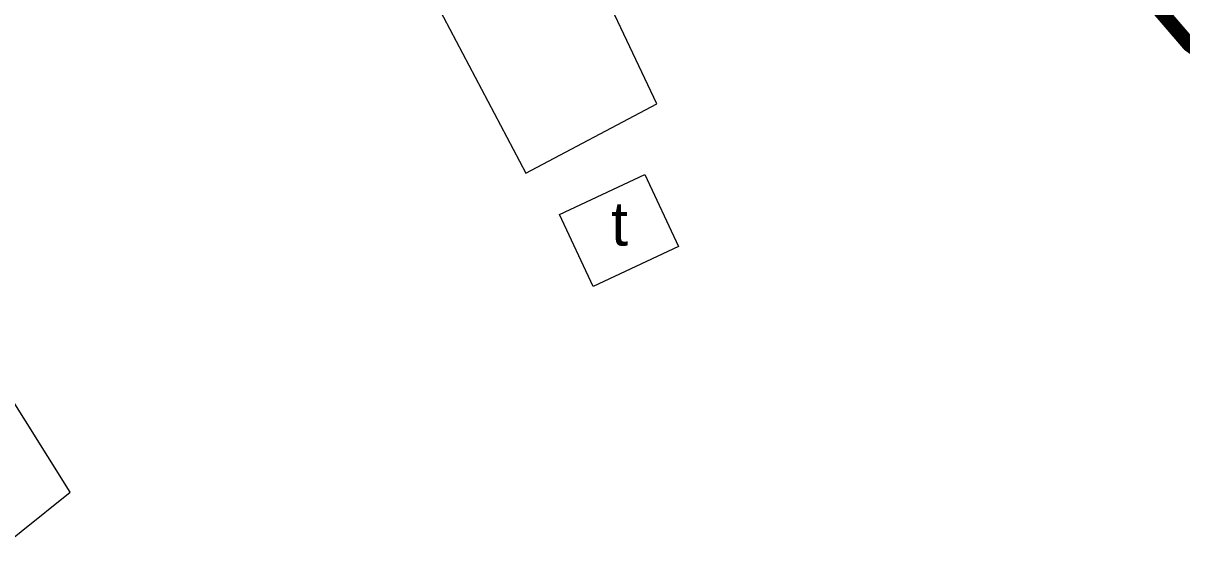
# Model space of a CAD drawing. Header units: metres. Extents: x 0 to 551036, y 0 to 1845929.
# Drawn here: x 548113.2 to 548192.6, y 1842172.9 to 1842208.8 of the extents above; entities that cross this region are included whole.
import ezdxf

# ---------------------------------------------------------------- set-up
doc = ezdxf.new("R2010")
doc.units = ezdxf.units.M
doc.header["$MEASUREMENT"] = 0
for name, color, linetype, lineweight in [('BD HH1 KEM TMB$0$chamnha', 7, 'Continuous', 0), ('BD HH1 KEM TMB$0$nha', 7, 'Continuous', 0), ('BD HH1 KEM TMB$0$tuong_ke', 7, 'Continuous', 0), ('Ranh', 7, 'Continuous', 0)]:
    doc.layers.add(name, color=color, linetype=linetype, lineweight=lineweight)
doc.styles.add('BD HH1 KEM TMB$0$chamnha', font='', dxfattribs={"height": 4})
doc.styles.get('BD HH1 KEM TMB$0$chamnha').set_extended_font_data('.VnArial')
doc.linetypes.add('FENCELINE1', pattern='A,6.35,-2.54,[133,ltypeshp.shx,S=2.54,R=0,X=-2.54,Y=0],-2.54,25.4', length=36.83)

msp = doc.modelspace()

# ---------------------------------------------------------------- linework, layer by layer
at = {"layer": 'BD HH1 KEM TMB$0$nha', "flags": 128}
for points in [[(548138.54664, 1842215.7835), (548147.64852, 1842198.51683), (548156.62052, 1842203.2463), (548148.39144, 1842220.65424), (548138.54664, 1842215.7835)], [(548149.94918, 1842195.67236), (548155.79671, 1842198.41467), (548158.10441, 1842193.49387), (548152.25688, 1842190.75156), (548149.94918, 1842195.67236)]]:
    msp.add_lwpolyline(points, close=True, dxfattribs=at)
at = {"layer": 'BD HH1 KEM TMB$0$tuong_ke', "flags": 128}
msp.add_lwpolyline([(548087.92703, 1842201.17311), (548082.25924, 1842198.13506), (548103.01318, 1842165.91564), (548116.4577, 1842176.66441), (548108.66375, 1842189.06044)], dxfattribs=at)
at = {"layer": 'Ranh', "linetype": 'FENCELINE1', "lineweight": 13, "const_width": 1}
msp.add_lwpolyline([(545039.78842, 1844094.35008), (545124.08835, 1843654.25007), (545296.08835, 1843665.35004), (545306.4884, 1843960.65004), (545709.48834, 1843646.54997), (545656.48829, 1843320.54998), (546108.28829, 1843335.54991), (547778.80819, 1842689.00963), (548193.07811, 1842207.30956), (548585.07806, 1841934.3695), (548381.70799, 1841468.51953), (548541.08792, 1841050.34951), (548101.40786, 1840712.89958), (547608.7779, 1840958.86966), (547251.34806, 1841933.18972), (546890.08813, 1842359.14978), (545600.78827, 1843192.74999), (545260.58826, 1843158.05004), (544710.1383, 1843401.59013), (544568.32841, 1844020.54016), (545039.78842, 1844094.35008)], dxfattribs=at)

# ---------------------------------------------------------------- texts
at = {"layer": 'BD HH1 KEM TMB$0$chamnha', "style": 'BD HH1 KEM TMB$0$chamnha'}
msp.add_text('t', height=3, dxfattribs=at).set_placement((548153.48406, 1842193.54842))

doc.saveas('drawing.dxf')
